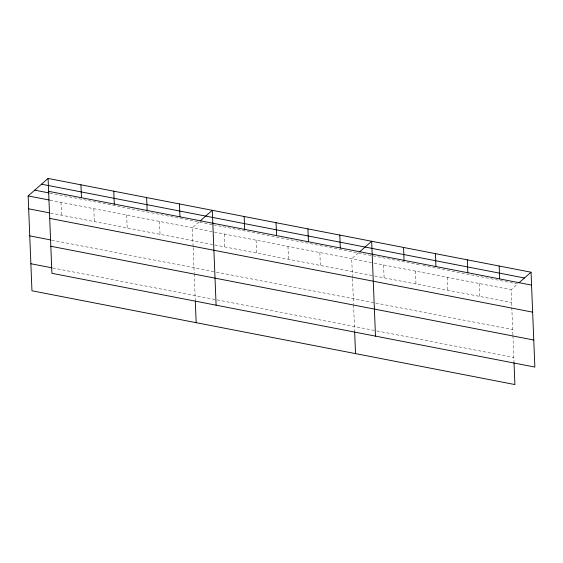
<?xml version="1.0" encoding="UTF-8"?>
<svg xmlns="http://www.w3.org/2000/svg" width="563" height="563" viewBox="0 0 563 563"><rect width="100%" height="100%" fill="white"/><g stroke="black" fill="none" stroke-linecap="round" stroke-linejoin="round"><path stroke-width="0.42" stroke-dasharray="2.81 2.11" d="M198.936 222.033L192.349 227.804L193.116 246.812M358.3 252.977L351.72 258.748L352.48 277.756M512.907 334.872L511.091 289.692L517.671 283.928L422.053 265.356M49.889 193.095L212.715 224.707M213.581 224.876L421.187 265.187M50.044 200.175L373.255 262.928M374.121 263.097L511.091 289.692M50.564 213.067L373.776 275.828M374.634 275.997L511.605 302.591M51.648 240.119L215.488 271.936M216.354 272.105L512.696 329.644M52.767 267.988L375.978 330.748M376.844 330.917L513.815 357.512M512.942 335.738L513.991 361.875M479.219 283.506L479.732 296.405M447.346 277.32L447.859 290.212M415.466 271.127L415.987 284.026M383.593 264.941L384.114 277.833M352.515 278.629L353.536 303.921M353.571 304.794L354.62 330.931M319.847 252.562L320.361 265.462M287.974 246.369L288.488 259.269M256.095 240.183L256.615 253.083M224.222 233.99L224.743 246.89M193.151 247.685L194.165 272.978M194.2 273.85L195.248 299.988M159.512 221.428L160.026 234.328M126.668 215.052L127.189 227.952M93.831 208.676L94.345 221.576M60.987 202.3L61.508 215.193"/><path stroke-width="0.84" d="M514.026 362.748L514.899 384.564L31.957 290.789L28.15 195.924L48.101 178.436L531.043 272.211L534.85 367.076L51.909 273.308L48.101 178.436M200.168 220.956L212.3 210.323L216.108 305.188M359.539 251.9L371.671 241.267L375.479 336.132M518.91 282.844L531.043 272.211M41.514 184.207L524.456 277.981M48.615 191.336L531.556 285.11M34.73 190.153L49.051 192.933M28.15 195.924L49.199 200.006M28.671 208.817L49.72 212.905M49.706 218.388L532.647 312.155M29.755 235.869L50.804 239.958M50.825 246.256L533.766 340.031M30.874 263.737L51.923 267.826M499.163 266.017L499.684 278.917M467.29 259.832L467.811 272.731M435.417 253.646L435.938 266.538M403.544 247.453L404.058 260.352M354.655 331.804L355.527 353.62M339.799 235.074L340.312 247.973M307.919 228.888L308.44 241.787M276.046 222.695L276.567 235.594M244.173 216.509L244.694 229.408M195.284 300.86L196.163 322.676M179.456 203.94L179.977 216.839M146.619 197.564L147.14 210.463M113.782 191.188L114.296 204.088M80.938 184.812L81.459 197.712"/></g></svg>
